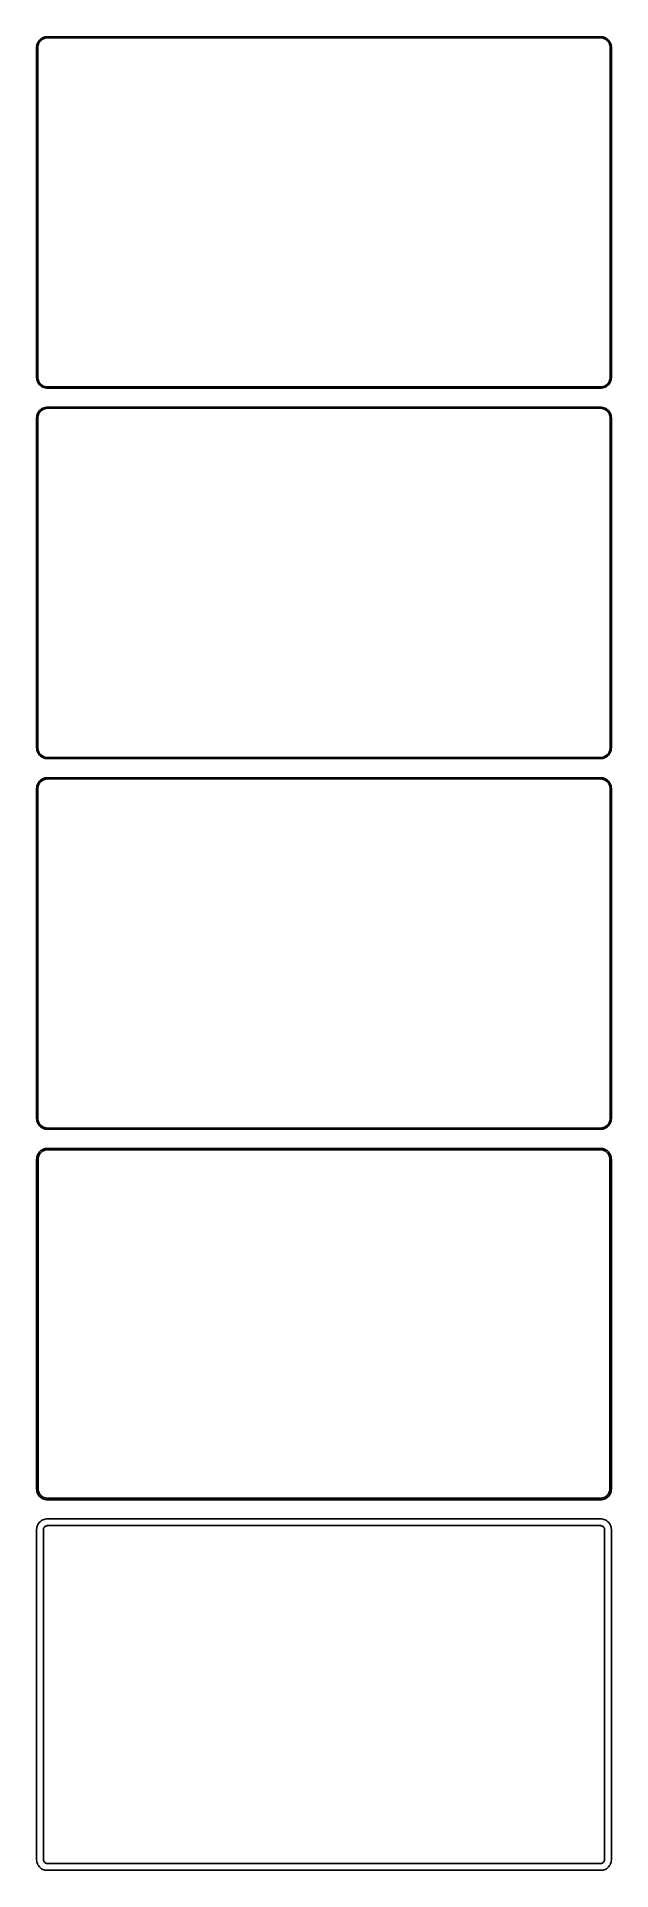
# Model space of a CAD drawing. Header units: metres. Extents: x -135 to 135, y 788 to 1648.
import ezdxf

# ---------------------------------------------------------------- set-up
doc = ezdxf.new("R2010")
doc.units = ezdxf.units.M

msp = doc.modelspace()

# ---------------------------------------------------------------- linework, layer by layer
for p, q in [((-134.843, 1644.74), (-134.961, 1644.13)), ((-134.649, 1645.34), (-134.843, 1644.74)), ((-134.382, 1645.91), (-134.649, 1645.34)), ((-134.045, 1646.44), (-134.382, 1645.91)), ((-134.351, 1644.43), (-134.166, 1645)), ((-134.166, 1645), (-133.912, 1645.54)), ((-133.645, 1646.92), (-134.045, 1646.44)), ((-133.912, 1645.54), (-133.593, 1646.04)), ((-133.187, 1647.35), (-133.645, 1646.92)), ((-133.593, 1646.04), (-133.213, 1646.5)), ((-133.213, 1646.5), (-132.778, 1646.91)), ((-132.679, 1647.72), (-133.187, 1647.35)), ((-132.778, 1646.91), (-132.295, 1647.26)), ((-132.129, 1648.02), (-132.679, 1647.72)), ((-132.295, 1647.26), (-131.772, 1647.55)), ((-131.545, 1648.26), (-132.129, 1648.02)), ((-131.772, 1647.55), (-131.218, 1647.77)), ((-130.937, 1648.41), (-131.545, 1648.26)), ((-131.218, 1647.77), (-130.64, 1647.92)), ((-130.314, 1648.49), (-130.937, 1648.41)), ((-130.64, 1647.92), (-130.048, 1647.99)), ((130.314, 1648.49), (-130.314, 1648.49)), ((-130.048, 1647.99), (130.048, 1647.99)), ((130.048, 1647.99), (130.64, 1647.92)), ((130.937, 1648.41), (130.314, 1648.49)), ((130.64, 1647.92), (131.218, 1647.77)), ((131.545, 1648.26), (130.937, 1648.41)), ((131.218, 1647.77), (131.772, 1647.55)), ((132.129, 1648.02), (131.545, 1648.26)), ((131.772, 1647.55), (132.295, 1647.26)), ((132.679, 1647.72), (132.129, 1648.02)), ((132.295, 1647.26), (132.778, 1646.91)), ((133.187, 1647.35), (132.679, 1647.72)), ((132.778, 1646.91), (133.213, 1646.5)), ((133.645, 1646.92), (133.187, 1647.35)), ((133.213, 1646.5), (133.593, 1646.04)), ((133.593, 1646.04), (133.912, 1645.54)), ((134.045, 1646.44), (133.645, 1646.92)), ((133.912, 1645.54), (134.166, 1645)), ((134.382, 1645.91), (134.045, 1646.44)), ((134.166, 1645), (134.351, 1644.43)), ((134.649, 1645.34), (134.382, 1645.91)), ((134.843, 1644.74), (134.649, 1645.34)), ((134.961, 1644.13), (134.843, 1644.74)), ((-134.961, 1644.13), (-135, 1643.5)), ((-135, 1643.5), (-135, 1488.5)), ((-134.5, 1643.25), (-134.463, 1643.85)), ((-134.5, 1488.75), (-134.5, 1643.25)), ((-134.463, 1643.85), (-134.351, 1644.43)), ((134.351, 1644.43), (134.463, 1643.85)), ((134.463, 1643.85), (134.5, 1643.25)), ((134.5, 1643.25), (134.5, 1488.75)), ((135, 1643.5), (134.961, 1644.13)), ((135, 1488.5), (135, 1643.5)), ((-135, 1488.5), (-134.961, 1487.87)), ((-134.961, 1487.87), (-134.843, 1487.26)), ((-134.843, 1487.26), (-134.649, 1486.66)), ((-134.649, 1486.66), (-134.382, 1486.09)), ((-134.463, 1488.15), (-134.5, 1488.75)), ((-134.351, 1487.57), (-134.463, 1488.15)), ((-134.382, 1486.09), (-134.045, 1485.56)), ((-134.166, 1487), (-134.351, 1487.57)), ((-133.912, 1486.46), (-134.166, 1487)), ((-134.045, 1485.56), (-133.645, 1485.08)), ((-133.593, 1485.96), (-133.912, 1486.46)), ((-133.645, 1485.08), (-133.187, 1484.65)), ((-133.213, 1485.5), (-133.593, 1485.96)), ((-132.778, 1485.09), (-133.213, 1485.5)), ((-133.187, 1484.65), (-132.679, 1484.28)), ((-132.295, 1484.74), (-132.778, 1485.09)), ((-132.679, 1484.28), (-132.129, 1483.98)), ((-131.772, 1484.45), (-132.295, 1484.74)), ((-132.129, 1483.98), (-131.545, 1483.74)), ((-131.218, 1484.23), (-131.772, 1484.45)), ((-131.545, 1483.74), (-130.937, 1483.59)), ((-130.64, 1484.08), (-131.218, 1484.23)), ((-130.937, 1483.59), (-130.314, 1483.51)), ((-130.048, 1484.01), (-130.64, 1484.08)), ((-130.314, 1483.51), (130.314, 1483.51)), ((130.048, 1484.01), (-130.048, 1484.01)), ((130.64, 1484.08), (130.048, 1484.01)), ((130.314, 1483.51), (130.937, 1483.59)), ((131.218, 1484.23), (130.64, 1484.08)), ((130.937, 1483.59), (131.545, 1483.74)), ((131.772, 1484.45), (131.218, 1484.23)), ((131.545, 1483.74), (132.129, 1483.98)), ((132.295, 1484.74), (131.772, 1484.45)), ((132.129, 1483.98), (132.679, 1484.28)), ((132.778, 1485.09), (132.295, 1484.74)), ((132.679, 1484.28), (133.187, 1484.65)), ((133.213, 1485.5), (132.778, 1485.09)), ((133.187, 1484.65), (133.645, 1485.08)), ((133.593, 1485.96), (133.213, 1485.5)), ((133.912, 1486.46), (133.593, 1485.96)), ((133.645, 1485.08), (134.045, 1485.56)), ((134.166, 1487), (133.912, 1486.46)), ((134.045, 1485.56), (134.382, 1486.09)), ((134.351, 1487.57), (134.166, 1487)), ((134.463, 1488.15), (134.351, 1487.57)), ((134.382, 1486.09), (134.649, 1486.66)), ((134.5, 1488.75), (134.463, 1488.15)), ((134.649, 1486.66), (134.843, 1487.26)), ((134.843, 1487.26), (134.961, 1487.87)), ((134.961, 1487.87), (135, 1488.5)), ((-134.045, 1472.44), (-134.382, 1471.91)), ((-133.645, 1472.92), (-134.045, 1472.44)), ((-133.187, 1473.35), (-133.645, 1472.92)), ((-133.593, 1472.04), (-133.213, 1472.5)), ((-133.213, 1472.5), (-132.778, 1472.91)), ((-132.679, 1473.72), (-133.187, 1473.35)), ((-132.778, 1472.91), (-132.295, 1473.26)), ((-132.129, 1474.02), (-132.679, 1473.72)), ((-132.295, 1473.26), (-131.772, 1473.55)), ((-131.545, 1474.26), (-132.129, 1474.02)), ((-131.772, 1473.55), (-131.218, 1473.77)), ((-130.937, 1474.41), (-131.545, 1474.26)), ((-131.218, 1473.77), (-130.64, 1473.92)), ((-130.314, 1474.49), (-130.937, 1474.41)), ((-130.64, 1473.92), (-130.048, 1473.99)), ((130.314, 1474.49), (-130.314, 1474.49)), ((-130.048, 1473.99), (130.048, 1473.99)), ((130.048, 1473.99), (130.64, 1473.92)), ((130.937, 1474.41), (130.314, 1474.49)), ((130.64, 1473.92), (131.218, 1473.77)), ((131.545, 1474.26), (130.937, 1474.41)), ((131.218, 1473.77), (131.772, 1473.55)), ((132.129, 1474.02), (131.545, 1474.26)), ((131.772, 1473.55), (132.295, 1473.26)), ((132.679, 1473.72), (132.129, 1474.02)), ((132.295, 1473.26), (132.778, 1472.91)), ((133.187, 1473.35), (132.679, 1473.72)), ((132.778, 1472.91), (133.213, 1472.5)), ((133.645, 1472.92), (133.187, 1473.35)), ((133.213, 1472.5), (133.593, 1472.04)), ((134.045, 1472.44), (133.645, 1472.92)), ((134.382, 1471.91), (134.045, 1472.44)), ((-134.961, 1470.13), (-135, 1469.5)), ((-135, 1469.5), (-135, 1314.5)), ((-134.843, 1470.74), (-134.961, 1470.13)), ((-134.649, 1471.34), (-134.843, 1470.74)), ((-134.382, 1471.91), (-134.649, 1471.34)), ((-134.5, 1469.25), (-134.463, 1469.85)), ((-134.5, 1314.75), (-134.5, 1469.25)), ((-134.463, 1469.85), (-134.351, 1470.43)), ((-134.351, 1470.43), (-134.166, 1471)), ((-134.166, 1471), (-133.912, 1471.54)), ((-133.912, 1471.54), (-133.593, 1472.04)), ((133.593, 1472.04), (133.912, 1471.54)), ((133.912, 1471.54), (134.166, 1471)), ((134.166, 1471), (134.351, 1470.43)), ((134.351, 1470.43), (134.463, 1469.85)), ((134.649, 1471.34), (134.382, 1471.91)), ((134.463, 1469.85), (134.5, 1469.25)), ((134.5, 1469.25), (134.5, 1314.75)), ((134.843, 1470.74), (134.649, 1471.34)), ((134.961, 1470.13), (134.843, 1470.74)), ((135, 1469.5), (134.961, 1470.13)), ((135, 1314.5), (135, 1469.5)), ((-135, 1314.5), (-134.961, 1313.87)), ((-134.961, 1313.87), (-134.843, 1313.26)), ((-134.843, 1313.26), (-134.649, 1312.66)), ((-134.649, 1312.66), (-134.382, 1312.09)), ((-134.463, 1314.15), (-134.5, 1314.75)), ((-134.351, 1313.57), (-134.463, 1314.15)), ((-134.382, 1312.09), (-134.045, 1311.56)), ((-134.166, 1313), (-134.351, 1313.57)), ((-133.912, 1312.46), (-134.166, 1313)), ((-134.045, 1311.56), (-133.645, 1311.08)), ((-133.593, 1311.96), (-133.912, 1312.46)), ((-133.645, 1311.08), (-133.187, 1310.65)), ((-133.213, 1311.5), (-133.593, 1311.96)), ((-132.778, 1311.09), (-133.213, 1311.5)), ((-133.187, 1310.65), (-132.679, 1310.28)), ((-132.295, 1310.74), (-132.778, 1311.09)), ((-132.679, 1310.28), (-132.129, 1309.98)), ((-131.772, 1310.45), (-132.295, 1310.74)), ((-132.129, 1309.98), (-131.545, 1309.74)), ((-131.218, 1310.23), (-131.772, 1310.45)), ((-131.545, 1309.74), (-130.937, 1309.59)), ((-130.64, 1310.08), (-131.218, 1310.23)), ((-130.937, 1309.59), (-130.314, 1309.51)), ((-130.048, 1310.01), (-130.64, 1310.08)), ((-130.314, 1309.51), (130.314, 1309.51)), ((130.048, 1310.01), (-130.048, 1310.01)), ((130.64, 1310.08), (130.048, 1310.01)), ((130.314, 1309.51), (130.937, 1309.59)), ((131.218, 1310.23), (130.64, 1310.08)), ((130.937, 1309.59), (131.545, 1309.74)), ((131.772, 1310.45), (131.218, 1310.23)), ((131.545, 1309.74), (132.129, 1309.98)), ((132.295, 1310.74), (131.772, 1310.45)), ((132.129, 1309.98), (132.679, 1310.28)), ((132.778, 1311.09), (132.295, 1310.74)), ((132.679, 1310.28), (133.187, 1310.65)), ((133.213, 1311.5), (132.778, 1311.09)), ((133.187, 1310.65), (133.645, 1311.08)), ((133.593, 1311.96), (133.213, 1311.5)), ((133.912, 1312.46), (133.593, 1311.96)), ((133.645, 1311.08), (134.045, 1311.56)), ((134.166, 1313), (133.912, 1312.46)), ((134.045, 1311.56), (134.382, 1312.09)), ((134.351, 1313.57), (134.166, 1313)), ((134.463, 1314.15), (134.351, 1313.57)), ((134.382, 1312.09), (134.649, 1312.66)), ((134.5, 1314.75), (134.463, 1314.15)), ((134.649, 1312.66), (134.843, 1313.26)), ((134.843, 1313.26), (134.961, 1313.87)), ((134.961, 1313.87), (135, 1314.5)), ((-131.545, 1300.26), (-132.129, 1300.02)), ((-130.937, 1300.41), (-131.545, 1300.26)), ((-130.314, 1300.49), (-130.937, 1300.41)), ((130.314, 1300.49), (-130.314, 1300.49)), ((130.937, 1300.41), (130.314, 1300.49)), ((131.545, 1300.26), (130.937, 1300.41)), ((132.129, 1300.02), (131.545, 1300.26)), ((-134.961, 1296.13), (-135, 1295.5)), ((-135, 1295.5), (-135, 1140.5)), ((-134.843, 1296.74), (-134.961, 1296.13)), ((-134.649, 1297.34), (-134.843, 1296.74)), ((-134.382, 1297.91), (-134.649, 1297.34)), ((-134.5, 1295.25), (-134.463, 1295.85)), ((-134.5, 1140.75), (-134.5, 1295.25)), ((-134.463, 1295.85), (-134.351, 1296.43)), ((-134.045, 1298.44), (-134.382, 1297.91)), ((-134.351, 1296.43), (-134.166, 1297)), ((-134.166, 1297), (-133.912, 1297.54)), ((-133.645, 1298.92), (-134.045, 1298.44)), ((-133.912, 1297.54), (-133.593, 1298.04)), ((-133.187, 1299.35), (-133.645, 1298.92)), ((-133.593, 1298.04), (-133.213, 1298.5)), ((-133.213, 1298.5), (-132.778, 1298.91)), ((-132.679, 1299.72), (-133.187, 1299.35)), ((-132.778, 1298.91), (-132.295, 1299.26)), ((-132.129, 1300.02), (-132.679, 1299.72)), ((-132.295, 1299.26), (-131.772, 1299.55)), ((-131.772, 1299.55), (-131.218, 1299.77)), ((-131.218, 1299.77), (-130.64, 1299.92)), ((-130.64, 1299.92), (-130.048, 1299.99)), ((-130.048, 1299.99), (130.048, 1299.99)), ((130.048, 1299.99), (130.64, 1299.92)), ((130.64, 1299.92), (131.218, 1299.77)), ((131.218, 1299.77), (131.772, 1299.55)), ((131.772, 1299.55), (132.295, 1299.26)), ((132.679, 1299.72), (132.129, 1300.02)), ((132.295, 1299.26), (132.778, 1298.91)), ((133.187, 1299.35), (132.679, 1299.72)), ((132.778, 1298.91), (133.213, 1298.5)), ((133.645, 1298.92), (133.187, 1299.35)), ((133.213, 1298.5), (133.593, 1298.04)), ((133.593, 1298.04), (133.912, 1297.54)), ((134.045, 1298.44), (133.645, 1298.92)), ((133.912, 1297.54), (134.166, 1297)), ((134.382, 1297.91), (134.045, 1298.44)), ((134.166, 1297), (134.351, 1296.43)), ((134.351, 1296.43), (134.463, 1295.85)), ((134.649, 1297.34), (134.382, 1297.91)), ((134.463, 1295.85), (134.5, 1295.25)), ((134.5, 1295.25), (134.5, 1140.75)), ((134.843, 1296.74), (134.649, 1297.34)), ((134.961, 1296.13), (134.843, 1296.74)), ((135, 1295.5), (134.961, 1296.13)), ((135, 1140.5), (135, 1295.5)), ((-135, 1140.5), (-134.961, 1139.87)), ((-134.961, 1139.87), (-134.843, 1139.26)), ((-134.843, 1139.26), (-134.649, 1138.66)), ((-134.649, 1138.66), (-134.382, 1138.09)), ((-134.463, 1140.15), (-134.5, 1140.75)), ((-134.351, 1139.57), (-134.463, 1140.15)), ((-134.382, 1138.09), (-134.045, 1137.56)), ((-134.166, 1139), (-134.351, 1139.57)), ((-133.912, 1138.46), (-134.166, 1139)), ((-134.045, 1137.56), (-133.645, 1137.08)), ((-133.593, 1137.96), (-133.912, 1138.46)), ((-133.645, 1137.08), (-133.187, 1136.65)), ((-133.213, 1137.5), (-133.593, 1137.96)), ((-132.778, 1137.09), (-133.213, 1137.5)), ((-133.187, 1136.65), (-132.679, 1136.28)), ((-132.295, 1136.74), (-132.778, 1137.09)), ((-131.772, 1136.45), (-132.295, 1136.74)), ((132.295, 1136.74), (131.772, 1136.45)), ((132.778, 1137.09), (132.295, 1136.74)), ((132.679, 1136.28), (133.187, 1136.65)), ((133.213, 1137.5), (132.778, 1137.09)), ((133.187, 1136.65), (133.645, 1137.08)), ((133.593, 1137.96), (133.213, 1137.5)), ((133.912, 1138.46), (133.593, 1137.96)), ((133.645, 1137.08), (134.045, 1137.56)), ((134.166, 1139), (133.912, 1138.46)), ((134.045, 1137.56), (134.382, 1138.09)), ((134.351, 1139.57), (134.166, 1139)), ((134.463, 1140.15), (134.351, 1139.57)), ((134.382, 1138.09), (134.649, 1138.66)), ((134.5, 1140.75), (134.463, 1140.15)), ((134.649, 1138.66), (134.843, 1139.26)), ((134.843, 1139.26), (134.961, 1139.87)), ((134.961, 1139.87), (135, 1140.5)), ((-132.679, 1136.28), (-132.129, 1135.98)), ((-132.129, 1135.98), (-131.545, 1135.74)), ((-131.218, 1136.23), (-131.772, 1136.45)), ((-131.545, 1135.74), (-130.937, 1135.59)), ((-130.64, 1136.08), (-131.218, 1136.23)), ((-130.937, 1135.59), (-130.314, 1135.51)), ((-130.048, 1136.01), (-130.64, 1136.08)), ((-130.314, 1135.51), (130.314, 1135.51)), ((130.048, 1136.01), (-130.048, 1136.01)), ((130.64, 1136.08), (130.048, 1136.01)), ((130.314, 1135.51), (130.937, 1135.59)), ((131.218, 1136.23), (130.64, 1136.08)), ((130.937, 1135.59), (131.545, 1135.74)), ((131.772, 1136.45), (131.218, 1136.23)), ((131.545, 1135.74), (132.129, 1135.98)), ((132.129, 1135.98), (132.679, 1136.28)), ((-134.961, 1122.13), (-135, 1121.5)), ((-135, 1121.5), (-135, 966.5)), ((-134.843, 1122.74), (-134.961, 1122.13)), ((-134.649, 1123.34), (-134.843, 1122.74)), ((-134.382, 1123.91), (-134.649, 1123.34)), ((-134.045, 1124.44), (-134.382, 1123.91)), ((-134.328, 1121.25), (-134.292, 1121.82)), ((-134.328, 966.75), (-134.328, 1121.25)), ((-134.292, 1121.82), (-134.185, 1122.39)), ((-134.185, 1122.39), (-134.007, 1122.94)), ((-133.645, 1124.92), (-134.045, 1124.44)), ((-134.007, 1122.94), (-133.762, 1123.46)), ((-133.762, 1123.46), (-133.454, 1123.94)), ((-133.187, 1125.35), (-133.645, 1124.92)), ((-133.454, 1123.94), (-133.088, 1124.38)), ((-132.679, 1125.72), (-133.187, 1125.35)), ((-133.088, 1124.38), (-132.668, 1124.78)), ((-132.129, 1126.02), (-132.679, 1125.72)), ((-132.668, 1124.78), (-132.203, 1125.12)), ((-132.203, 1125.12), (-131.699, 1125.39)), ((-131.545, 1126.26), (-132.129, 1126.02)), ((-131.699, 1125.39), (-131.165, 1125.6)), ((-130.937, 1126.41), (-131.545, 1126.26)), ((-131.165, 1125.6), (-130.608, 1125.75)), ((-130.314, 1126.49), (-130.937, 1126.41)), ((-130.608, 1125.75), (-130.037, 1125.82)), ((130.314, 1126.49), (-130.314, 1126.49)), ((-130.037, 1125.82), (130.037, 1125.82)), ((130.037, 1125.82), (130.608, 1125.75)), ((130.937, 1126.41), (130.314, 1126.49)), ((130.608, 1125.75), (131.165, 1125.6)), ((131.545, 1126.26), (130.937, 1126.41)), ((131.165, 1125.6), (131.699, 1125.39)), ((132.129, 1126.02), (131.545, 1126.26)), ((131.699, 1125.39), (132.203, 1125.12)), ((132.679, 1125.72), (132.129, 1126.02)), ((132.203, 1125.12), (132.668, 1124.78)), ((132.668, 1124.78), (133.088, 1124.38)), ((133.187, 1125.35), (132.679, 1125.72)), ((133.088, 1124.38), (133.454, 1123.94)), ((133.645, 1124.92), (133.187, 1125.35)), ((133.454, 1123.94), (133.762, 1123.46)), ((134.045, 1124.44), (133.645, 1124.92)), ((133.762, 1123.46), (134.007, 1122.94)), ((134.007, 1122.94), (134.185, 1122.39)), ((134.382, 1123.91), (134.045, 1124.44)), ((134.185, 1122.39), (134.292, 1121.82)), ((134.292, 1121.82), (134.328, 1121.25)), ((134.328, 1121.25), (134.328, 966.75)), ((134.649, 1123.34), (134.382, 1123.91)), ((134.843, 1122.74), (134.649, 1123.34)), ((134.961, 1122.13), (134.843, 1122.74)), ((135, 1121.5), (134.961, 1122.13)), ((135, 966.5), (135, 1121.5)), ((-135, 966.5), (-134.961, 965.873)), ((-134.961, 965.873), (-134.843, 965.257)), ((-134.843, 965.257), (-134.649, 964.659)), ((-134.649, 964.659), (-134.382, 964.091)), ((-134.292, 966.176), (-134.328, 966.75)), ((-134.185, 965.611), (-134.292, 966.176)), ((-134.007, 965.065), (-134.185, 965.611)), ((-133.762, 964.544), (-134.007, 965.065)), ((-133.454, 964.059), (-133.762, 964.544)), ((133.762, 964.544), (133.454, 964.059)), ((134.007, 965.065), (133.762, 964.544)), ((134.185, 965.611), (134.007, 965.065)), ((134.292, 966.176), (134.185, 965.611)), ((134.328, 966.75), (134.292, 966.176)), ((134.382, 964.091), (134.649, 964.659)), ((134.649, 964.659), (134.843, 965.257)), ((134.843, 965.257), (134.961, 965.873)), ((134.961, 965.873), (135, 966.5)), ((-134.382, 964.091), (-134.045, 963.561)), ((-134.045, 963.561), (-133.645, 963.077)), ((-133.645, 963.077), (-133.187, 962.647)), ((-133.088, 963.616), (-133.454, 964.059)), ((-133.187, 962.647), (-132.679, 962.278)), ((-132.668, 963.222), (-133.088, 963.616)), ((-132.679, 962.278), (-132.129, 961.976)), ((-132.203, 962.884), (-132.668, 963.222)), ((-131.699, 962.607), (-132.203, 962.884)), ((-132.129, 961.976), (-131.545, 961.745)), ((-131.165, 962.396), (-131.699, 962.607)), ((-131.545, 961.745), (-130.937, 961.589)), ((-130.608, 962.253), (-131.165, 962.396)), ((-130.937, 961.589), (-130.314, 961.51)), ((-130.037, 962.181), (-130.608, 962.253)), ((-130.314, 961.51), (130.314, 961.51)), ((130.037, 962.181), (-130.037, 962.181)), ((130.608, 962.253), (130.037, 962.181)), ((130.314, 961.51), (130.937, 961.589)), ((131.165, 962.396), (130.608, 962.253)), ((130.937, 961.589), (131.545, 961.745)), ((131.699, 962.607), (131.165, 962.396)), ((131.545, 961.745), (132.129, 961.976)), ((132.203, 962.884), (131.699, 962.607)), ((132.129, 961.976), (132.679, 962.278)), ((132.668, 963.222), (132.203, 962.884)), ((133.088, 963.616), (132.668, 963.222)), ((132.679, 962.278), (133.187, 962.647)), ((133.454, 964.059), (133.088, 963.616)), ((133.187, 962.647), (133.645, 963.077)), ((133.645, 963.077), (134.045, 963.561)), ((134.045, 963.561), (134.382, 964.091)), ((-134.961, 948.127), (-135, 947.5)), ((-135, 947.5), (-135, 792.5)), ((-134.843, 948.743), (-134.961, 948.127)), ((-134.649, 949.341), (-134.843, 948.743)), ((-134.382, 949.909), (-134.649, 949.341)), ((-134.045, 950.439), (-134.382, 949.909)), ((-133.645, 950.923), (-134.045, 950.439)), ((-133.187, 951.353), (-133.645, 950.923)), ((-132.679, 951.722), (-133.187, 951.353)), ((-132.129, 952.024), (-132.679, 951.722)), ((-131.545, 952.255), (-132.129, 952.024)), ((-131.86, 947.25), (-131.843, 947.514)), ((-131.86, 792.75), (-131.86, 947.25)), ((-131.843, 947.514), (-131.793, 947.775)), ((-131.793, 947.775), (-131.711, 948.027)), ((-131.711, 948.027), (-131.599, 948.266)), ((-131.599, 948.266), (-131.457, 948.49)), ((-130.937, 952.411), (-131.545, 952.255)), ((-131.457, 948.49), (-131.288, 948.694)), ((-131.288, 948.694), (-131.095, 948.876)), ((-131.095, 948.876), (-130.88, 949.031)), ((-130.314, 952.49), (-130.937, 952.411)), ((-130.88, 949.031), (-130.648, 949.159)), ((-130.648, 949.159), (-130.402, 949.256)), ((-130.402, 949.256), (-130.145, 949.322)), ((130.314, 952.49), (-130.314, 952.49)), ((-130.145, 949.322), (-129.882, 949.355)), ((-129.882, 949.355), (129.882, 949.355)), ((129.882, 949.355), (130.145, 949.322)), ((130.145, 949.322), (130.402, 949.256)), ((130.937, 952.411), (130.314, 952.49)), ((130.402, 949.256), (130.648, 949.159)), ((130.648, 949.159), (130.88, 949.031)), ((130.88, 949.031), (131.095, 948.876)), ((131.545, 952.255), (130.937, 952.411)), ((131.095, 948.876), (131.288, 948.694)), ((131.288, 948.694), (131.457, 948.49)), ((131.457, 948.49), (131.599, 948.266)), ((132.129, 952.024), (131.545, 952.255)), ((131.599, 948.266), (131.711, 948.027)), ((131.711, 948.027), (131.793, 947.775)), ((131.793, 947.775), (131.843, 947.514)), ((131.843, 947.514), (131.86, 947.25)), ((131.86, 947.25), (131.86, 792.75)), ((132.679, 951.722), (132.129, 952.024)), ((133.187, 951.353), (132.679, 951.722)), ((133.645, 950.923), (133.187, 951.353)), ((134.045, 950.439), (133.645, 950.923)), ((134.382, 949.909), (134.045, 950.439)), ((134.649, 949.341), (134.382, 949.909)), ((134.843, 948.743), (134.649, 949.341)), ((134.961, 948.127), (134.843, 948.743)), ((135, 947.5), (134.961, 948.127)), ((135, 792.5), (135, 947.5)), ((-135, 792.5), (-134.961, 791.873)), ((-131.843, 792.486), (-131.86, 792.75)), ((-131.793, 792.225), (-131.843, 792.486)), ((-131.711, 791.973), (-131.793, 792.225)), ((131.793, 792.225), (131.711, 791.973)), ((131.843, 792.486), (131.793, 792.225)), ((131.86, 792.75), (131.843, 792.486)), ((134.961, 791.873), (135, 792.5)), ((-134.961, 791.873), (-134.843, 791.257)), ((-134.843, 791.257), (-134.649, 790.659)), ((-134.649, 790.659), (-134.382, 790.091)), ((-134.382, 790.091), (-134.045, 789.561)), ((-134.045, 789.561), (-133.645, 789.077)), ((-133.645, 789.077), (-133.187, 788.647)), ((-133.187, 788.647), (-132.679, 788.278)), ((-132.679, 788.278), (-132.129, 787.976)), ((-132.129, 787.976), (-131.545, 787.745)), ((-131.599, 791.734), (-131.711, 791.973)), ((-131.457, 791.51), (-131.599, 791.734)), ((-131.545, 787.745), (-130.937, 787.589)), ((-131.288, 791.306), (-131.457, 791.51)), ((-131.095, 791.124), (-131.288, 791.306)), ((-130.88, 790.969), (-131.095, 791.124)), ((-130.937, 787.589), (-130.314, 787.51)), ((-130.648, 790.841), (-130.88, 790.969)), ((-130.402, 790.744), (-130.648, 790.841)), ((-130.145, 790.678), (-130.402, 790.744)), ((-130.314, 787.51), (130.314, 787.51)), ((-129.882, 790.645), (-130.145, 790.678)), ((129.882, 790.645), (-129.882, 790.645)), ((130.145, 790.678), (129.882, 790.645)), ((130.402, 790.744), (130.145, 790.678)), ((130.314, 787.51), (130.937, 787.589)), ((130.648, 790.841), (130.402, 790.744)), ((130.88, 790.969), (130.648, 790.841)), ((131.095, 791.124), (130.88, 790.969)), ((130.937, 787.589), (131.545, 787.745)), ((131.288, 791.306), (131.095, 791.124)), ((131.457, 791.51), (131.288, 791.306)), ((131.599, 791.734), (131.457, 791.51)), ((131.545, 787.745), (132.129, 787.976)), ((131.711, 791.973), (131.599, 791.734)), ((132.129, 787.976), (132.679, 788.278)), ((132.679, 788.278), (133.187, 788.647)), ((133.187, 788.647), (133.645, 789.077)), ((133.645, 789.077), (134.045, 789.561)), ((134.045, 789.561), (134.382, 790.091)), ((134.382, 790.091), (134.649, 790.659)), ((134.649, 790.659), (134.843, 791.257)), ((134.843, 791.257), (134.961, 791.873))]:
    msp.add_line(p, q)

doc.saveas('drawing.dxf')
